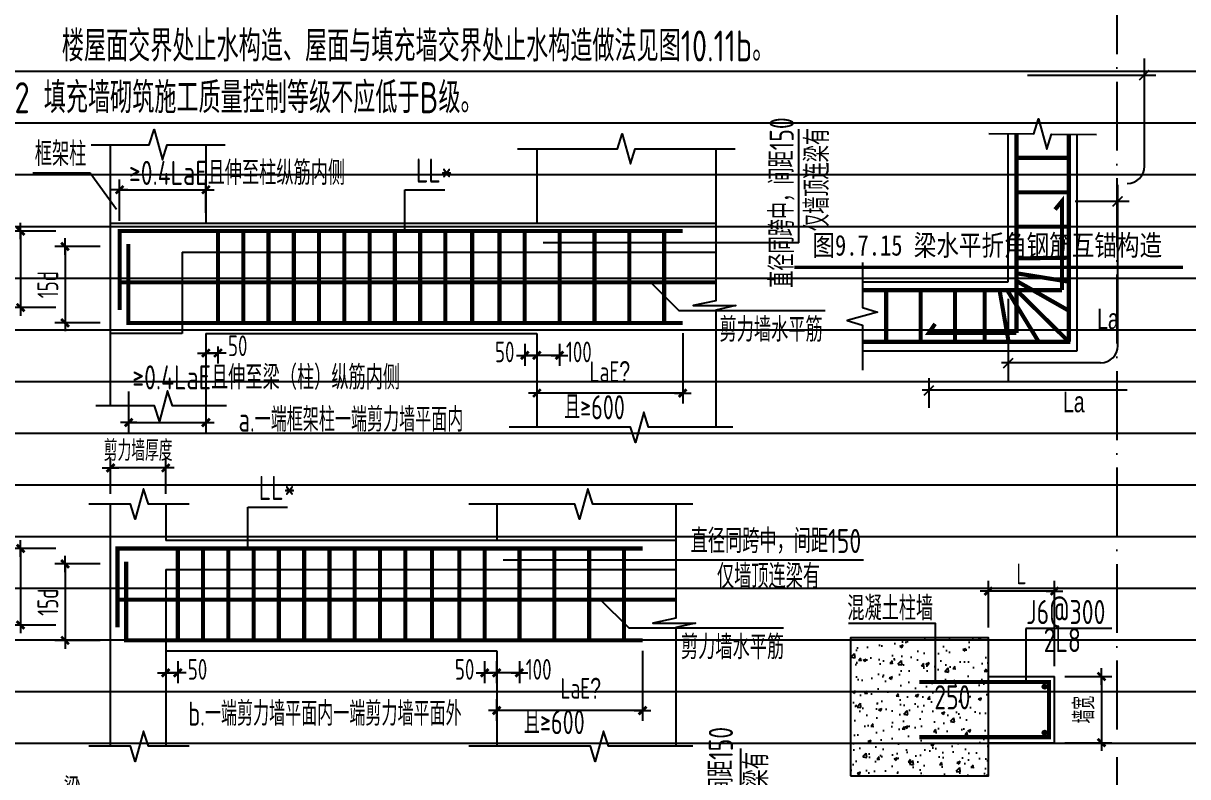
# Model space of a CAD drawing. Extents: x 826826 to 1642106, y -156213 to 399140.
# Drawn here: x 984292 to 1001181, y 332455 to 343390 of the extents above; entities that cross this region are included whole.
import ezdxf
from ezdxf.enums import TextEntityAlignment as Align

# ---------------------------------------------------------------- set-up
doc = ezdxf.new("R2010")
doc.units = 0
doc.header["$LTSCALE"] = 1000
doc.linetypes.add('D1', pattern=[14, 10, -2, 0, -2])
doc.layers.get('0').update_dxf_attribs({"linetype": 'CONTINUOUS'})
doc.layers.get('DEFPOINTS').update_dxf_attribs({"linetype": 'CONTINUOUS'})
doc.layers.add('S-1-TEXT', color=7, linetype='CONTINUOUS', lineweight=18)
for name, color, linetype in [('S-DETL-DIM', 151, 'CONTINUOUS'), ('S-DETL-HATCH', 253, 'CONTINUOUS'), ('S-DETL-LINE1', 2, 'CONTINUOUS'), ('S-DETL-RBAR', 1, 'CONTINUOUS'), ('S-DETL-TEXT', 7, 'CONTINUOUS')]:
    doc.layers.add(name, color=color, linetype=linetype)
doc.styles.add('TS', font='tssdeng.shx', dxfattribs={"width": 0.7, "bigfont": 'tssdchn.shx'})
doc.styles.add('现代都市院', font='ds-rss.shx', dxfattribs={"width": 0.7, "bigfont": 'ds-hzs.shx'})
doc.styles.add('黑体', font='simhei.ttf')
doc.dimstyles.new('DIM25', dxfattribs={"dimtxt": 300, "dimasz": 0.8, "dimexe": 150, "dimexo": 150, "dimgap": 100, "dimtad": 1, "dimdec": 0, "dimlfac": 0.25, "dimrnd": 1, "dimzin": 0, "dimdsep": 46, "dimtxsty": 'TS', "dimblk": '_DIMX', "dimcen": 0, "dimclrd": 256, "dimclre": 256, "dimclrt": 43, "dimadec": 1, "dimazin": 0, "dimtfac": 1, "dimtdec": 0, "dimtix": 1, "dimtmove": 2, "dimatfit": 3, "dimldrblk": 'ARCHTICK', "dimfxl": 0, "dimtolj": 1, "dimtzin": 1, "dimarcsym": 0})

# ---------------------------------------------------------------- blocks, each defined once
blk = doc.blocks.new('_DIMX')
blk.add_line((-150, 0), (150, 0))
at = {"const_width": 50}
blk.add_lwpolyline([(-70, -70), (70, 70)], dxfattribs=at)
blk = doc.blocks.new('*D2942')
at = {"layer": 'DEFPOINTS', "color": 0}
for p in [(998290, 335149), (998290, 334469), (999250, 333909)]:
    blk.add_point(p, dxfattribs=at)
at = {"layer": 'S-DETL-DIM', "lineweight": -2}
for p, q in [((998290, 334619), (998290, 335299)), ((999250, 334059), (999250, 335299)), ((999249, 335149), (998291, 335149))]:
    blk.add_line(p, q, dxfattribs=at)
at = {"layer": 'S-DETL-DIM', "lineweight": -2, "xscale": 0.8, "yscale": 0.8, "zscale": 0.8, "rotation": 180}
blk.add_blockref('_DIMX', (998290, 335149), dxfattribs=at)
at = {"layer": 'S-DETL-DIM', "lineweight": -2, "xscale": 0.8, "yscale": 0.8, "zscale": 0.8}
blk.add_blockref('_DIMX', (999250, 335149), dxfattribs=at)
at = {"layer": 'S-DETL-DIM', "color": 43, "insert": (998770, 335399), "char_height": 300, "attachment_point": 5, "style": 'TS'}
blk.add_mtext('\\A1;L', dxfattribs=at)
blk = doc.blocks.new('_ArchTick')
at = {"color": 0, "linetype": 'ByBlock', "const_width": 0.15}
blk.add_lwpolyline([(-0.5, -0.5), (0.5, 0.5)], dxfattribs=at)
blk = doc.blocks.new('*D2943')
at = {"layer": 'DEFPOINTS', "color": 0}
for p in [(999250, 333909), (999250, 332949), (999931, 332949)]:
    blk.add_point(p, dxfattribs=at)
at = {"layer": 'S-DETL-DIM', "lineweight": -2}
for p, q in [((999400, 333909), (1000081, 333909)), ((999931, 333908), (999931, 332950)), ((999400, 332949), (1000081, 332949))]:
    blk.add_line(p, q, dxfattribs=at)
at = {"layer": 'S-DETL-DIM', "lineweight": -2, "xscale": 0.8, "yscale": 0.8, "zscale": 0.8}
for p, rotation in [((999931, 333909), 90), ((999931, 332949), 270)]:
    blk.add_blockref('_DIMX', p, dxfattribs=dict(at, rotation=rotation))
at = {"layer": 'S-DETL-DIM', "color": 43, "insert": (999681, 333429), "char_height": 300, "attachment_point": 5, "rotation": 90, "style": 'TS'}
blk.add_mtext('\\A1;墙宽', dxfattribs=at)
blk = doc.blocks.new('*D2902')
at = {"layer": 'DEFPOINTS', "color": 0}
for p in [(984914, 335767), (984253, 334657), (984914, 334657)]:
    blk.add_point(p, dxfattribs=at)
at = {"layer": 'S-DETL-DIM', "lineweight": -2}
for p, q in [((984764, 335767), (984103, 335767)), ((984253, 335766), (984253, 334658)), ((984764, 334657), (984103, 334657))]:
    blk.add_line(p, q, dxfattribs=at)
at = {"layer": 'S-DETL-DIM', "lineweight": -2, "xscale": 0.8, "yscale": 0.8, "zscale": 0.8}
for p, rotation in [((984253, 335767), 90), ((984253, 334657), 270)]:
    blk.add_blockref('_DIMX', p, dxfattribs=dict(at, rotation=rotation))
at = {"layer": 'S-DETL-DIM', "color": 43, "insert": (984003, 335212), "char_height": 300, "attachment_point": 5, "rotation": 90, "style": 'TS'}
blk.add_mtext('\\A1;15d', dxfattribs=at)
blk = doc.blocks.new('*D2903')
at = {"layer": 'DEFPOINTS', "color": 0}
for p in [(985558, 335543), (984898, 334433), (985558, 334433)]:
    blk.add_point(p, dxfattribs=at)
at = {"layer": 'S-DETL-DIM', "lineweight": -2}
for p, q in [((985408, 335543), (984748, 335543)), ((984898, 335542), (984898, 334434)), ((985408, 334433), (984748, 334433))]:
    blk.add_line(p, q, dxfattribs=at)
at = {"layer": 'S-DETL-DIM', "lineweight": -2, "xscale": 0.8, "yscale": 0.8, "zscale": 0.8}
for p, rotation in [((984898, 335543), 90), ((984898, 334433), 270)]:
    blk.add_blockref('_DIMX', p, dxfattribs=dict(at, rotation=rotation))
at = {"layer": 'S-DETL-DIM', "color": 43, "insert": (984648, 334988), "char_height": 300, "attachment_point": 5, "rotation": 90, "style": 'TS'}
blk.add_mtext('\\A1;15d', dxfattribs=at)
blk = doc.blocks.new('*D2904')
at = {"layer": 'DEFPOINTS', "color": 0}
for p in [(986358, 334281), (986533, 334281), (986358, 333963)]:
    blk.add_point(p, dxfattribs=at)
at = {"layer": 'S-DETL-DIM', "lineweight": -2}
for p, q in [((986358, 334131), (986358, 333813)), ((986533, 334131), (986533, 333813)), ((986357, 333963), (986357, 333963)), ((986533, 333963), (986358, 333963)), ((986534, 333963), (986535, 333963))]:
    blk.add_line(p, q, dxfattribs=at)
at = {"layer": 'S-DETL-DIM', "lineweight": -2, "xscale": 0.8, "yscale": 0.8, "zscale": 0.8}
blk.add_blockref('_DIMX', (986358, 333963), dxfattribs=at)
at = {"layer": 'S-DETL-DIM', "lineweight": -2, "xscale": 0.8, "yscale": 0.8, "zscale": 0.8, "rotation": 180}
blk.add_blockref('_DIMX', (986533, 333963), dxfattribs=at)
at = {"layer": 'S-DETL-DIM', "color": 43, "insert": (986819, 334013), "char_height": 300, "attachment_point": 5, "style": 'TS'}
blk.add_mtext('\\A1;50', dxfattribs=at)
blk = doc.blocks.new('*D2905')
at = {"layer": 'DEFPOINTS', "color": 0}
for p in [(990983, 334281), (991158, 334281), (990983, 333963)]:
    blk.add_point(p, dxfattribs=at)
at = {"layer": 'S-DETL-DIM', "lineweight": -2}
for p, q in [((990983, 334131), (990983, 333813)), ((991158, 334131), (991158, 333813)), ((990982, 333963), (990982, 333963)), ((991158, 333963), (990983, 333963)), ((991159, 333963), (991160, 333963))]:
    blk.add_line(p, q, dxfattribs=at)
at = {"layer": 'S-DETL-DIM', "lineweight": -2, "xscale": 0.8, "yscale": 0.8, "zscale": 0.8}
blk.add_blockref('_DIMX', (990983, 333963), dxfattribs=at)
at = {"layer": 'S-DETL-DIM', "lineweight": -2, "xscale": 0.8, "yscale": 0.8, "zscale": 0.8, "rotation": 180}
blk.add_blockref('_DIMX', (991158, 333963), dxfattribs=at)
at = {"layer": 'S-DETL-DIM', "color": 43, "insert": (990693, 334013), "char_height": 300, "attachment_point": 5, "style": 'TS'}
blk.add_mtext('\\A1;50', dxfattribs=at)
blk = doc.blocks.new('*D2906')
at = {"layer": 'DEFPOINTS', "color": 0}
for p in [(991158, 334281), (991488, 334281), (991158, 333963)]:
    blk.add_point(p, dxfattribs=at)
at = {"layer": 'S-DETL-DIM', "lineweight": -2}
for p, q in [((991158, 334131), (991158, 333813)), ((991488, 334131), (991488, 333813)), ((991487, 333963), (991159, 333963))]:
    blk.add_line(p, q, dxfattribs=at)
at = {"layer": 'S-DETL-DIM', "lineweight": -2, "xscale": 0.8, "yscale": 0.8, "zscale": 0.8, "rotation": 180}
blk.add_blockref('_DIMX', (991158, 333963), dxfattribs=at)
at = {"layer": 'S-DETL-DIM', "lineweight": -2, "xscale": 0.8, "yscale": 0.8, "zscale": 0.8}
blk.add_blockref('_DIMX', (991488, 333963), dxfattribs=at)
at = {"layer": 'S-DETL-DIM', "color": 43, "insert": (991767, 334013), "char_height": 300, "attachment_point": 5, "style": 'TS'}
blk.add_mtext('\\A1;100', dxfattribs=at)
blk = doc.blocks.new('*D2907')
at = {"layer": 'DEFPOINTS', "color": 0}
for p in [(993274, 334433), (991158, 333733), (991158, 333415)]:
    blk.add_point(p, dxfattribs=at)
at = {"layer": 'S-DETL-DIM', "lineweight": -2}
for p, q in [((993274, 334283), (993274, 333265)), ((991158, 333583), (991158, 333265)), ((993274, 333415), (991159, 333415))]:
    blk.add_line(p, q, dxfattribs=at)
at = {"layer": 'S-DETL-DIM', "lineweight": -2, "xscale": 0.8, "yscale": 0.8, "zscale": 0.8, "rotation": 180}
blk.add_blockref('_DIMX', (991158, 333415), dxfattribs=at)
at = {"layer": 'S-DETL-DIM', "lineweight": -2, "xscale": 0.8, "yscale": 0.8, "zscale": 0.8}
blk.add_blockref('_DIMX', (993274, 333415), dxfattribs=at)
at = {"layer": 'S-DETL-DIM', "color": 43, "insert": (992378, 333738), "char_height": 300, "attachment_point": 5, "style": 'TS'}
blk.add_mtext('\\A1;LaE{\\Fds-rss,ds-hzs|c0;\x8e}', dxfattribs=at)
blk = doc.blocks.new('*D2912')
at = {"layer": 'DEFPOINTS', "color": 0}
for p in [(985558, 336937), (985558, 336412), (986358, 336412)]:
    blk.add_point(p, dxfattribs=at)
at = {"layer": 'S-DETL-DIM', "lineweight": -2}
for p, q in [((985558, 336562), (985558, 337087)), ((986358, 336562), (986358, 337087)), ((985557, 336937), (985557, 336937)), ((986358, 336937), (985558, 336937)), ((986359, 336937), (986360, 336937))]:
    blk.add_line(p, q, dxfattribs=at)
at = {"layer": 'S-DETL-DIM', "lineweight": -2, "xscale": 0.8, "yscale": 0.8, "zscale": 0.8}
blk.add_blockref('_DIMX', (985558, 336937), dxfattribs=at)
at = {"layer": 'S-DETL-DIM', "lineweight": -2, "xscale": 0.8, "yscale": 0.8, "zscale": 0.8, "rotation": 180}
blk.add_blockref('_DIMX', (986358, 336937), dxfattribs=at)
at = {"layer": 'S-DETL-DIM', "color": 43, "insert": (985958, 337187), "char_height": 300, "attachment_point": 5, "style": 'TS'}
blk.add_mtext('\\A1;剪力墙厚度', dxfattribs=at)
blk = doc.blocks.new('*D2913')
at = {"layer": 'DEFPOINTS', "color": 0}
for p in [(984914, 340374), (984253, 339264), (984914, 339264)]:
    blk.add_point(p, dxfattribs=at)
at = {"layer": 'S-DETL-DIM', "lineweight": -2}
for p, q in [((984764, 340374), (984103, 340374)), ((984253, 340373), (984253, 339265)), ((984764, 339264), (984103, 339264))]:
    blk.add_line(p, q, dxfattribs=at)
at = {"layer": 'S-DETL-DIM', "lineweight": -2, "xscale": 0.8, "yscale": 0.8, "zscale": 0.8}
for p, rotation in [((984253, 340374), 90), ((984253, 339264), 270)]:
    blk.add_blockref('_DIMX', p, dxfattribs=dict(at, rotation=rotation))
at = {"layer": 'S-DETL-DIM', "color": 43, "insert": (984003, 339819), "char_height": 300, "attachment_point": 5, "rotation": 90, "style": 'TS'}
blk.add_mtext('\\A1;15d', dxfattribs=at)
blk = doc.blocks.new('*D2914')
at = {"layer": 'DEFPOINTS', "color": 0}
for p in [(985558, 340150), (984898, 339041), (985558, 339041)]:
    blk.add_point(p, dxfattribs=at)
at = {"layer": 'S-DETL-DIM', "lineweight": -2}
for p, q in [((985408, 340150), (984748, 340150)), ((984898, 340150), (984898, 339041)), ((985408, 339041), (984748, 339041))]:
    blk.add_line(p, q, dxfattribs=at)
at = {"layer": 'S-DETL-DIM', "lineweight": -2, "xscale": 0.8, "yscale": 0.8, "zscale": 0.8}
for p, rotation in [((984898, 340150), 90), ((984898, 339041), 270)]:
    blk.add_blockref('_DIMX', p, dxfattribs=dict(at, rotation=rotation))
at = {"layer": 'S-DETL-DIM', "color": 43, "insert": (984648, 339596), "char_height": 300, "attachment_point": 5, "rotation": 90, "style": 'TS'}
blk.add_mtext('\\A1;15d', dxfattribs=at)
blk = doc.blocks.new('*D2915')
at = {"layer": 'DEFPOINTS', "color": 0}
for p in [(986941, 338848), (987116, 338848), (986941, 338604)]:
    blk.add_point(p, dxfattribs=at)
at = {"layer": 'S-DETL-DIM', "lineweight": -2}
for p, q in [((986941, 338698), (986941, 338454)), ((987116, 338698), (987116, 338454)), ((986940, 338604), (986939, 338604)), ((987116, 338604), (986941, 338604)), ((987116, 338604), (987117, 338604))]:
    blk.add_line(p, q, dxfattribs=at)
at = {"layer": 'S-DETL-DIM', "lineweight": -2, "xscale": 0.8, "yscale": 0.8, "zscale": 0.8}
blk.add_blockref('_DIMX', (986941, 338604), dxfattribs=at)
at = {"layer": 'S-DETL-DIM', "lineweight": -2, "xscale": 0.8, "yscale": 0.8, "zscale": 0.8, "rotation": 180}
blk.add_blockref('_DIMX', (987116, 338604), dxfattribs=at)
at = {"layer": 'S-DETL-DIM', "color": 43, "insert": (987402, 338709), "char_height": 300, "attachment_point": 5, "style": 'TS'}
blk.add_mtext('\\A1;50', dxfattribs=at)
blk = doc.blocks.new('*D2916')
at = {"layer": 'DEFPOINTS', "color": 0}
for p in [(991566, 338889), (991741, 338889), (991566, 338570)]:
    blk.add_point(p, dxfattribs=at)
at = {"layer": 'S-DETL-DIM', "lineweight": -2}
for p, q in [((991566, 338739), (991566, 338420)), ((991741, 338739), (991741, 338420)), ((991565, 338570), (991564, 338570)), ((991741, 338570), (991566, 338570)), ((991741, 338570), (991742, 338570))]:
    blk.add_line(p, q, dxfattribs=at)
at = {"layer": 'S-DETL-DIM', "lineweight": -2, "xscale": 0.8, "yscale": 0.8, "zscale": 0.8}
blk.add_blockref('_DIMX', (991566, 338570), dxfattribs=at)
at = {"layer": 'S-DETL-DIM', "lineweight": -2, "xscale": 0.8, "yscale": 0.8, "zscale": 0.8, "rotation": 180}
blk.add_blockref('_DIMX', (991741, 338570), dxfattribs=at)
at = {"layer": 'S-DETL-DIM', "color": 43, "insert": (991275, 338620), "char_height": 300, "attachment_point": 5, "style": 'TS'}
blk.add_mtext('\\A1;50', dxfattribs=at)
blk = doc.blocks.new('*D2917')
at = {"layer": 'DEFPOINTS', "color": 0}
for p in [(991741, 338889), (992070, 338889), (991741, 338570)]:
    blk.add_point(p, dxfattribs=at)
at = {"layer": 'S-DETL-DIM', "lineweight": -2}
for p, q in [((991741, 338739), (991741, 338420)), ((992070, 338739), (992070, 338420)), ((992069, 338570), (991741, 338570))]:
    blk.add_line(p, q, dxfattribs=at)
at = {"layer": 'S-DETL-DIM', "lineweight": -2, "xscale": 0.8, "yscale": 0.8, "zscale": 0.8, "rotation": 180}
blk.add_blockref('_DIMX', (991741, 338570), dxfattribs=at)
at = {"layer": 'S-DETL-DIM', "lineweight": -2, "xscale": 0.8, "yscale": 0.8, "zscale": 0.8}
blk.add_blockref('_DIMX', (992070, 338570), dxfattribs=at)
at = {"layer": 'S-DETL-DIM', "color": 43, "insert": (992350, 338620), "char_height": 300, "attachment_point": 5, "style": 'TS'}
blk.add_mtext('\\A1;100', dxfattribs=at)
blk = doc.blocks.new('*D2918')
at = {"layer": 'DEFPOINTS', "color": 0}
for p in [(993857, 339041), (991741, 338340), (991741, 338022)]:
    blk.add_point(p, dxfattribs=at)
at = {"layer": 'S-DETL-DIM', "lineweight": -2}
for p, q in [((993857, 338891), (993857, 337872)), ((991741, 338190), (991741, 337872)), ((993856, 338022), (991741, 338022))]:
    blk.add_line(p, q, dxfattribs=at)
at = {"layer": 'S-DETL-DIM', "lineweight": -2, "xscale": 0.8, "yscale": 0.8, "zscale": 0.8, "rotation": 180}
blk.add_blockref('_DIMX', (991741, 338022), dxfattribs=at)
at = {"layer": 'S-DETL-DIM', "lineweight": -2, "xscale": 0.8, "yscale": 0.8, "zscale": 0.8}
blk.add_blockref('_DIMX', (993857, 338022), dxfattribs=at)
at = {"layer": 'S-DETL-DIM', "color": 43, "insert": (992800, 338334), "char_height": 300, "attachment_point": 5, "style": 'TS'}
blk.add_mtext('\\A1;LaE{\\Fds-rss,ds-hzs|c0;\x8e}', dxfattribs=at)
blk = doc.blocks.new('*D2919')
at = {"layer": 'DEFPOINTS', "color": 0}
for p in [(986941, 340974), (985689, 340374), (986941, 340489)]:
    blk.add_point(p, dxfattribs=at)
at = {"layer": 'S-DETL-DIM', "lineweight": -2}
for p, q in [((985689, 340524), (985689, 341124)), ((986941, 340639), (986941, 341124)), ((985690, 340974), (986940, 340974))]:
    blk.add_line(p, q, dxfattribs=at)
at = {"layer": 'S-DETL-DIM', "lineweight": -2, "xscale": 0.8, "yscale": 0.8, "zscale": 0.8, "rotation": 180}
blk.add_blockref('_DIMX', (985689, 340974), dxfattribs=at)
at = {"layer": 'S-DETL-DIM', "lineweight": -2, "xscale": 0.8, "yscale": 0.8, "zscale": 0.8}
blk.add_blockref('_DIMX', (986941, 340974), dxfattribs=at)
blk = doc.blocks.new('*D2920')
at = {"layer": 'DEFPOINTS', "color": 0}
for p in [(985820, 338195), (986941, 338080), (986941, 337595)]:
    blk.add_point(p, dxfattribs=at)
at = {"layer": 'S-DETL-DIM', "lineweight": -2}
for p, q in [((985820, 338045), (985820, 337445)), ((986941, 337930), (986941, 337445)), ((985821, 337595), (986940, 337595))]:
    blk.add_line(p, q, dxfattribs=at)
at = {"layer": 'S-DETL-DIM', "lineweight": -2, "xscale": 0.8, "yscale": 0.8, "zscale": 0.8, "rotation": 180}
blk.add_blockref('_DIMX', (985820, 337595), dxfattribs=at)
at = {"layer": 'S-DETL-DIM', "lineweight": -2, "xscale": 0.8, "yscale": 0.8, "zscale": 0.8}
blk.add_blockref('_DIMX', (986941, 337595), dxfattribs=at)

msp = doc.modelspace()

# ---------------------------------------------------------------- hatches: boundary and pattern name
at = {"layer": 'S-DETL-HATCH'}
h = msp.add_hatch(dxfattribs=at)
h.set_pattern_fill('AR-CONC', color=256, scale=2.5, style=0)
h.set_pattern_definition([(50, (-613016, 301545.54), (455.46167, -39.84771), [47.625, -523.875]), (355, (-613016, 301545.54), (-88.10706, 477.64161), [38.1, -419.1]), (100.451, (-612978.06, 301542.2), (367.35625, 437.79172), [40.475, -445.225]), (46.1842, (-613016, 301672.54), (677.6976, -105.10582), [71.4375, -785.8125]), (96.6356, (-612959.54, 301663.8), (593.51059, 618.5639), [60.7125, -667.8375]), (351.184, (-613016, 301672.54), (593.5115, 618.5628), [57.15, -628.65]), (21, (-612952.5, 301640.8), (379.0372, -255.6638), [47.625, -523.875]), (326, (-612952.5, 301640.8), (154.50507, 460.46992), [38.1, -419.1]), (71.4514, (-612920.93, 301619.5), (533.54123, 204.80714), [40.475, -445.225]), (37.5, (-613016.01, 301545.54), (7.721508, 211.387597), [0, -414.02, 0, -425.45, 0, -420.6875]), (7.5, (-613016.01, 301545.54), (167.049156, 250.451437), [0, -242.57, 0, -404.495, 0, -160.3375]), (327.5, (-613157.62, 301545.54), (338.976488, -14.32186), [0, -158.75, 0, -495.3, 0, -657.225]), (317.5, (-613221.12, 301545.54), (370.322953, 63.56623), [0, -206.375, 0, -328.93, 0, -466.725])])
h.paths.add_polyline_path([(996289.75, 332468.8), (998289.75, 332468.8), (998289.75, 334468.8), (996289.75, 334468.8)])
at = {"layer": 'S-DETL-RBAR'}
h = msp.add_hatch(color=1, dxfattribs=at)
edge = h.paths.add_edge_path()
edge.add_arc((999107.57, 333763.6), 31.25, 0, 360)
h = msp.add_hatch(color=1, dxfattribs=at)
edge = h.paths.add_edge_path()
edge.add_arc((999107.57, 333094), 31.25, 0, 360)

# ---------------------------------------------------------------- linework, layer by layer
at = {"layer": 'DEFPOINTS', "color": 252, "linetype": 'D1', "ltscale": 0.1}
msp.add_line((1000154.73, 350942.46), (1000154.73, 296942.46), dxfattribs=at)
at = {"layer": 'DEFPOINTS', "color": 252}
for p, q in [((945738.73, 342692.46), (1040998.73, 342692.46)), ((945738.73, 341942.46), (1040998.73, 341942.46)), ((945738.73, 341192.46), (1040998.73, 341192.46)), ((945738.73, 340442.46), (1040998.73, 340442.46)), ((945738.73, 339692.46), (1040998.73, 339692.46)), ((945738.73, 338942.46), (1040998.73, 338942.46)), ((945738.73, 338192.46), (1040998.73, 338192.46)), ((945738.73, 337442.46), (1040998.73, 337442.46)), ((945738.73, 336692.46), (1040998.73, 336692.46)), ((945738.73, 335942.46), (1040998.73, 335942.46)), ((945738.73, 335192.46), (1040998.73, 335192.46)), ((945738.73, 334442.46), (1040998.73, 334442.46)), ((945738.73, 333692.46), (1040998.73, 333692.46)), ((945738.73, 332942.46), (1040998.73, 332942.46))]:
    msp.add_line(p, q, dxfattribs=at)
at = {"layer": 'S-DETL-DIM'}
for p, q in [((1000554.4, 341313.77), (1000554.4, 342876.35)), ((998858.3, 342637.49), (1000719.89, 342637.49)), ((1000166.9, 338710.27), (1000166.9, 341045.85)), ((999549.68, 340806.99), (1000332.39, 340806.99)), ((998577.43, 339392.13), (998577.43, 338207.13)), ((999916.9, 338460.27), (998478.26, 338460.27)), ((997426.93, 338240.49), (997426.93, 337810.63)), ((1000304.4, 338063.77), (997327.76, 338063.77))]:
    msp.add_line(p, q, dxfattribs=at)
at = {"layer": 'S-DETL-DIM', "const_width": 20}
for points in [[(1000484.4, 342567.49), (1000624.4, 342707.49)], [(1000096.9, 340736.99), (1000236.9, 340876.99)], [(998507.43, 338390.27), (998647.43, 338530.27)], [(997356.93, 337993.77), (997496.93, 338133.77)]]:
    msp.add_lwpolyline(points, dxfattribs=at)
at = {"layer": 'S-DETL-DIM'}
for points in [[(1000484.4, 342567.49), (1000624.4, 342707.49)], [(985278.16, 341625.76), (986119.41, 341625.76), (986189.41, 341845.76), (986309.41, 341405.76), (986379.41, 341625.76), (987220.66, 341625.76)], [(998297.44, 341788.15), (998947.43, 341783.82), (999018.9, 342003.34), (999135.96, 341562.55), (999207.43, 341782.08), (999857.42, 341777.75)], [(991460.66, 341567.26), (992909.31, 341567.26), (992979.31, 341787.26), (993099.31, 341347.26), (993169.31, 341567.26), (994617.95, 341567.26)], [(994337.95, 341567.26), (994337.95, 339362.51), (994006.98, 339292.53), (994625.76, 339292.53), (994337.95, 339226.55), (994337.95, 337525.83)], [(1000096.9, 340736.99), (1000236.9, 340876.99)], [(996462.72, 339916.99), (996462.72, 339266.99), (996682.72, 339196.99), (996242.72, 339076.99), (996462.72, 339006.99), (996462.72, 338356.99)], [(998507.43, 338390.27), (998647.43, 338530.27)], [(997356.93, 337993.77), (997496.93, 338133.77)], [(987237.07, 337837.33), (986455.92, 337837.33), (986385.92, 338057.33), (986265.92, 337617.33), (986195.92, 337837.33), (985346.07, 337837.33)], [(994585.58, 337525.83), (993360.58, 337525.83), (993290.58, 337745.83), (993170.58, 337305.83), (993100.58, 337525.83), (991338.9, 337525.83)], [(986695.76, 336412.46), (986106.42, 336412.46), (986036.42, 336632.46), (985916.42, 336192.46), (985846.42, 336412.46), (985244.49, 336412.46)], [(994003.08, 336412.46), (992550.79, 336412.46), (992480.79, 336632.46), (992360.79, 336192.46), (992290.79, 336412.46), (990756.4, 336412.46)], [(993755.45, 336412.46), (993755.45, 334755.21), (993424.48, 334685.23), (994043.26, 334685.23), (993755.45, 334619.25), (993755.45, 332896.53)], [(986695.76, 332896.53), (986106.42, 332896.53), (986036.42, 333116.53), (985916.42, 332676.53), (985846.42, 332896.53), (985244.49, 332896.53)], [(994003.08, 332896.53), (992778.08, 332896.53), (992708.08, 333116.53), (992588.08, 332676.53), (992518.08, 332896.53), (990756.4, 332896.53)]]:
    msp.add_lwpolyline(points, dxfattribs=at)
for centre in [(1000304.4, 341313.77), (999916.9, 338710.27)]:
    msp.add_arc(centre, 250, 270, 0, dxfattribs=at)
at = {"layer": 'S-DETL-LINE1'}
for p, q in [((998577.43, 339636.99), (998577.43, 341786.28)), ((999577.43, 338636.99), (999577.43, 341779.62)), ((985558.16, 337837.33), (985558.16, 341625.76)), ((986940.66, 341625.76), (986940.66, 340488.73)), ((991740.66, 341567.26), (991740.66, 340488.73)), ((985558.16, 340488.73), (994337.95, 340488.73)), ((986598.66, 340068.73), (994337.95, 340068.73)), ((986598.66, 340068.73), (986598.66, 338888.73)), ((996462.72, 339636.99), (998577.43, 339636.99)), ((986598.66, 338888.73), (985558.16, 338888.73)), ((986940.66, 338888.73), (986940.66, 337837.33)), ((986940.66, 338888.73), (991740.66, 338888.73)), ((991740.66, 338888.73), (991740.66, 337525.83)), ((996456.05, 338636.99), (999577.43, 338636.99)), ((985558.16, 332896.53), (985558.16, 336412.46)), ((986358.16, 336412.46), (986358.16, 335881.42)), ((991158.16, 336412.46), (991158.16, 335881.42)), ((993755.45, 335881.42), (986358.16, 335881.42)), ((986358.16, 335461.42), (993755.45, 335461.42)), ((986358.16, 335461.42), (986358.16, 332896.53)), ((986358.16, 334281.42), (991158.16, 334281.42)), ((991158.16, 334281.42), (991158.16, 332896.53)), ((998289.75, 333908.8), (999249.75, 333908.8)), ((999249.75, 332948.8), (999249.75, 333908.8)), ((998289.75, 332948.8), (999249.75, 332948.8))]:
    msp.add_line(p, q, dxfattribs=at)
msp.add_lwpolyline([(996289.75, 332468.8), (998289.75, 332468.8), (998289.75, 334468.8), (996289.75, 334468.8)], close=True, dxfattribs=at)
for centre in [(999107.57, 333763.6), (999107.57, 333094)]:
    msp.add_circle(centre, 31.25, dxfattribs=at)
at = {"layer": 'S-DETL-RBAR', "color": 1, "const_width": 60}
for points in [[(998697.43, 341786.28), (998697.43, 338896.99)], [(999457.43, 341779.62), (999457.43, 338766.99)], [(998697.43, 341436.99), (999477.43, 341436.99)], [(998697.43, 340936.99), (999477.43, 340936.99)], [(999357.43, 339516.99), (999357.43, 340806.99), (999257.43, 340686.99)], [(985689.16, 339230.39), (985689.16, 340374.08), (993856.82, 340374.08)], [(987115.66, 339040.59), (987115.66, 340374.08)], [(987482.23, 339040.59), (987482.23, 340374.08)], [(987848.8, 339040.59), (987848.8, 340374.08)], [(988215.37, 339040.59), (988215.37, 340374.08)], [(988581.94, 339040.59), (988581.94, 340374.08)], [(988948.51, 339040.59), (988948.51, 340374.08)], [(989315.08, 339040.59), (989315.08, 340374.08)], [(989681.65, 339040.59), (989681.65, 340374.08)], [(990048.22, 339040.59), (990048.22, 340374.08)], [(990414.79, 339040.59), (990414.79, 340374.08)], [(990803.47, 339040.59), (990803.47, 340374.08)], [(991199.5, 339040.59), (991199.5, 340374.08)], [(991565.66, 339040.59), (991565.66, 340374.08)], [(992071.29, 339040.59), (992071.29, 340374.08)], [(992576.92, 339040.59), (992576.92, 340374.08)], [(993082.56, 339040.59), (993082.56, 340374.08)], [(993588.19, 339040.59), (993588.19, 340374.08)], [(998697.43, 340436.99), (999477.43, 340436.99)], [(993856.82, 339040.59), (985815.57, 339040.59), (985815.57, 340184.28)], [(998691.34, 339976.95), (999441.27, 339986.88)], [(985689.16, 339630.95), (994337.95, 339630.95)], [(998694.19, 339762.05), (999445.85, 339641.04)], [(998695.65, 339651.35), (999449.93, 339222.59)], [(996462.72, 339516.99), (999357.43, 339516.99)], [(996807.43, 339516.99), (996807.43, 338766.99)], [(997307.43, 339516.99), (997307.43, 338766.99)], [(997807.43, 339516.99), (997807.43, 338766.99)], [(998237.43, 339516.99), (998237.43, 338766.99)], [(998452.35, 339516.99), (998583.3, 338766.99)], [(998563.06, 339516.99), (999020.05, 338766.99)], [(998697.43, 339516.99), (999457.43, 338766.99)], [(998697.43, 338896.99), (997427.43, 338896.99), (997517.43, 339026.99)], [(996456.05, 338766.99), (999477.43, 338766.99)], [(985658.16, 334623.09), (985658.16, 335766.78), (993274.32, 335766.78)], [(986533.16, 334433.29), (986533.16, 335766.78)], [(986899.73, 334433.29), (986899.73, 335766.78)], [(987266.3, 334433.29), (987266.3, 335766.78)], [(987632.87, 334433.29), (987632.87, 335766.78)], [(987999.44, 334433.29), (987999.44, 335766.78)], [(988366.01, 334433.29), (988366.01, 335766.78)], [(988732.58, 334433.29), (988732.58, 335766.78)], [(989099.15, 334433.29), (989099.15, 335766.78)], [(989465.72, 334433.29), (989465.72, 335766.78)], [(989832.29, 334433.29), (989832.29, 335766.78)], [(990220.97, 334433.29), (990220.97, 335766.78)], [(990617, 334433.29), (990617, 335766.78)], [(990983.16, 334433.29), (990983.16, 335766.78)], [(991488.79, 334433.29), (991488.79, 335766.78)], [(991994.42, 334433.29), (991994.42, 335766.78)], [(992500.06, 334433.29), (992500.06, 335766.78)], [(993005.69, 334433.29), (993005.69, 335766.78)], [(993274.32, 334433.29), (985784.57, 334433.29), (985784.57, 335576.98)], [(985658.16, 335023.65), (993755.45, 335023.65)], [(997289.75, 333828.8), (999169.75, 333828.8), (999169.75, 333028.8), (997289.75, 333028.8)]]:
    msp.add_lwpolyline(points, dxfattribs=at)
at = {"layer": 'S-DETL-TEXT'}
for p, q in [((995542.25, 340204.44), (995542.25, 341851.21)), ((985260.98, 341213.54), (984432.48, 341213.54)), ((985646.23, 340688.24), (985260.98, 341213.54)), ((989826.81, 340374.08), (989826.81, 340974.11)), ((989826.81, 340974.11), (990404.56, 340974.11)), ((995542.25, 340204.44), (991834.96, 340204.44)), ((993373.79, 339646.08), (993798.07, 339221.8)), ((993798.07, 339221.8), (995924.86, 339221.8)), ((987547.57, 335766.78), (987547.57, 336366.8)), ((987547.57, 336366.8), (988125.33, 336366.8)), ((996478.96, 335597.14), (991252.46, 335597.14)), ((992650.67, 335038.78), (993074.95, 334614.5)), ((993074.95, 334614.5), (995318.45, 334614.5)), ((1000082.34, 334608.16), (998833.66, 334608.16)), ((998833.66, 334608.16), (998833.66, 333828.8)), ((994698.06, 331218.03), (994698.06, 332864.8))]:
    msp.add_line(p, q, dxfattribs=at)
at = {"layer": 'S-DETL-TEXT', "const_width": 50}
msp.add_lwpolyline([(995474.9, 339846.86), (1001111.2, 339846.86)], dxfattribs=at)
at = {"layer": 'S-DETL-TEXT'}
msp.add_lwpolyline([(996261.46, 334682.54), (997517.06, 334682.54), (997517.06, 333801.44)], dxfattribs=at)

# ---------------------------------------------------------------- texts
at = {"layer": 'S-1-TEXT', "style": 'TS', "width": 0.75}
for s, p in [('楼屋面交界处止水构造、屋面与填充墙交界处止水构造做法见图10.11b。', (984851.4, 342834.89)), ('10.12 填充墙砌筑施工质量控制等级不应低于B级。', (983526.82, 342084.89))]:
    msp.add_text(s, height=450, dxfattribs=at).set_placement(p)
at = {"layer": 'S-DETL-DIM', "style": '现代都市院', "width": 0.7}
for p in [(999868.14, 338949.93), (999373.59, 337744.66), (999373.59, 337744.66)]:
    msp.add_text('La', height=300, dxfattribs=at).set_placement(p)
at = {"layer": 'S-DETL-TEXT', "style": 'TS', "width": 0.75}
for s, p in [('直径同跨中，间距150', (995467.59, 339550.55)), ('仅墙顶连梁有', (995980.09, 340374.63)), ('直径同跨中，间距150', (994585.43, 330704.03)), ('仅墙顶连梁有', (995097.93, 331316.25))]:
    msp.add_text(s, height=350, rotation=90, dxfattribs=at).set_placement(p)
at = {"layer": 'S-DETL-TEXT', "style": 'TS'}
for s, width, p in [('框架柱', 0.75, (984458.41, 341317.29)), ('≥0.4L\x8eaE\x8f\x8f且伸至柱纵筋内侧', 0.75, (985824.95, 341043.36)), (' LL*', 0.75, (989826.74, 341077.86)), ('剪力墙水平筋', 0.75, (994390.61, 338768.05)), ('≥0.4L\x8eaE\x8f\x8f且伸至梁（柱）纵筋内侧', 0.75, (985874.42, 338074.96)), ('a.一端框架柱一端剪力墙平面内', 0.7, (987414.79, 337462.85)), (' LL*', 0.75, (987547.5, 336470.56)), ('直径同跨中，间距150', 0.75, (993971.5, 335700.75)), ('仅墙顶连梁有', 0.75, (994353, 335188.25)), ('混凝土柱墙', 0.75, (996243.32, 334723.85)), ('J6@300', 0.75, (998838.25, 334670.17)), ('2L8', 0.75, (999092.44, 334263.45)), ('剪力墙水平筋', 0.75, (993830.88, 334160.75)), ('250', 0.75, (997505.44, 333432.99)), ('b.一端剪力墙平面内一端剪力墙平面外', 0.7, (986685.29, 333195.36)), ('梁', 0.75, (984876, 332091.44))]:
    msp.add_text(s, height=350, dxfattribs=dict(at, width=width)).set_placement(p)
at = {"layer": 'S-DETL-TEXT', "style": '黑体', "width": 0.8}
msp.add_text('图9.7.15 梁水平折角钢筋互锚构造', height=300, dxfattribs=at).set_placement((998273.57, 340018.03), align=Align.CENTER)
at = {"layer": 'S-DETL-TEXT', "char_height": 350, "attachment_point": 5, "style": 'TS'}
for s, insert in [('且≥600}', (992577.07, 337816.71)), ('且≥600', (991994.57, 333247.68))]:
    msp.add_mtext(s, dxfattribs=dict(at, insert=insert))

# ---------------------------------------------------------------- dimensions: what is measured, and where the dimension line sits
at = {"layer": 'S-DETL-DIM'}
for base, p1, p2, text, picture, middle in [((986940.66, 340973.94), (985689.16, 340374.08), (986940.66, 340488.73), ' ', '*D2919', (986314.91, 340973.94)), ((986940.66, 337594.75), (985819.96, 338194.62), (986940.66, 338079.97), ' ', '*D2920', (986380.31, 337594.75)), ((985558.16, 336936.68), (986358.16, 336412.46), (985558.16, 336412.46), '剪力墙厚度', '*D2912', (985958.16, 337186.68)), ((998289.75, 335149.4), (999249.75, 333908.8), (998289.75, 334468.8), 'L', '*D2942', (998769.75, 335399.4))]:
    dim = msp.add_linear_dim(base=base, p1=p1, p2=p2, text=text, dimstyle='DIM25', dxfattribs=at)
    dim.commit()
    dim.dimension.update_dxf_attribs({"geometry": picture, "text_midpoint": middle})
for base, p1, p2, text, picture, middle in [((984253.07, 339264.21), (984913.66, 340374.08), (984913.66, 339264.21), '15d', '*D2913', (984003.07, 339819.14)), ((984897.57, 339040.59), (985558.16, 340150.47), (985558.16, 339040.59), '15d', '*D2914', (984647.57, 339595.53)), ((984253.07, 334656.9), (984913.66, 335766.78), (984913.66, 334656.9), '15d', '*D2902', (984003.07, 335211.84)), ((984897.57, 334433.29), (985558.16, 335543.16), (985558.16, 334433.29), '15d', '*D2903', (984647.57, 334988.23)), ((999931.34, 332948.8), (999249.75, 333908.8), (999249.75, 332948.8), '墙宽', '*D2943', (999681.34, 333428.8))]:
    dim = msp.add_linear_dim(base=base, p1=p1, p2=p2, angle=90, text=text, dimstyle='DIM25', dxfattribs=at)
    dim.commit()
    dim.dimension.update_dxf_attribs({"geometry": picture, "text_midpoint": middle})
for base, p1, p2, text, picture, middle in [((991740.66, 338021.98), (993856.82, 339040.59), (991740.66, 338340.23), 'LaE{\\Fds-rss,ds-hzs|c0;\x8e}', '*D2918', (992800.3, 338334.42)), ((986940.66, 338604.31), (987115.66, 338847.56), (986940.66, 338847.56), '50', '*D2915', (987401.57, 338708.78)), ((991565.66, 338570.48), (991740.66, 338888.73), (991565.66, 338888.73), '50', '*D2916', (991275.07, 338620.48)), ((991740.66, 338570.48), (992070.07, 338888.73), (991740.66, 338888.73), '100', '*D2917', (992349.57, 338620.48)), ((991158.16, 333414.68), (993274.32, 334433.29), (991158.16, 333732.92), 'LaE{\\Fds-rss,ds-hzs|c0;\x8e}', '*D2907', (992378.5, 333738.23)), ((986358.16, 333963.18), (986533.16, 334281.42), (986358.16, 334281.42), '50', '*D2904', (986819.07, 334013.18)), ((990983.16, 333963.18), (991158.16, 334281.42), (990983.16, 334281.42), '50', '*D2905', (990692.57, 334013.18)), ((991158.16, 333963.18), (991487.57, 334281.42), (991158.16, 334281.42), '100', '*D2906', (991767.07, 334013.18))]:
    dim = msp.add_linear_dim(base=base, p1=p1, p2=p2, text=text, dimstyle='DIM25', dxfattribs=at)
    dim.commit()
    dim.dimension.update_dxf_attribs({"geometry": picture, "text_midpoint": middle, "dimtype": 160})

doc.saveas('drawing.dxf')
